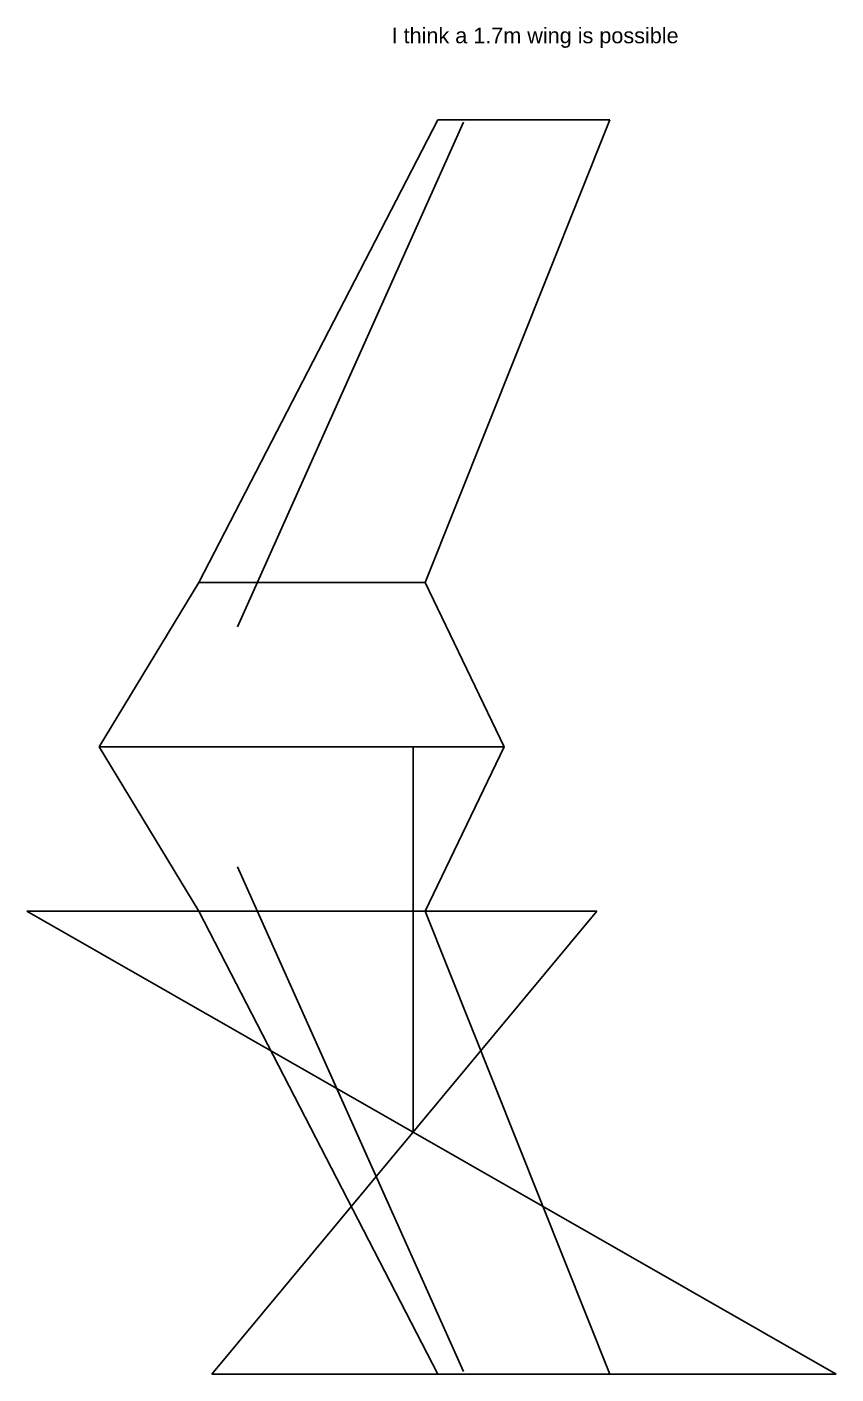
# Model space of a CAD drawing. Extents: x -4140 to 2524, y -1472 to 1305.
# Drawn here: x -4140 to -3041, y -991 to 837 of the extents above; entities that cross this region are included whole.
import ezdxf

# ---------------------------------------------------------------- set-up
doc = ezdxf.new("R2010")
doc.units = 0
doc.header["$MEASUREMENT"] = 0
doc.layers.get('0').update_dxf_attribs({"linetype": 'CONTINUOUS'})
for name, color, linetype in [('CONSTRUCTION', 2, 'CONTINUOUS'), ('NOTES', 4, 'CONTINUOUS'), ('OUTLINE', 3, 'CONTINUOUS'), ('SPAR_LINE', 1, 'CONTINUOUS')]:
    doc.layers.add(name, color=color, linetype=linetype)
doc.styles.add('CIRCUITGROVE', font='arial.ttf', dxfattribs={"height": 10})

msp = doc.modelspace()

# ---------------------------------------------------------------- linework, layer by layer
for p, q in [((-3853.47258, 23.19553), (-3547.07698, 707.75505)), ((-3581.57689, 711.25505), (-3348.34234, 711.25505)), ((-3906.27081, 83.13346), (-3599.11879, 83.13346)), ((-4041.64071, -139.7503), (-3491.64071, -139.7503)), ((-4041.64071, -139.7503), (-3491.64071, -139.7503)), ((-3853.47258, -302.69612), (-3547.07698, -987.25565)), ((-3906.27081, -362.63406), (-3599.11879, -362.63406)), ((-3581.57689, -990.75565), (-3348.34234, -990.75565))]:
    msp.add_line(p, q)
at = {"layer": 'CONSTRUCTION'}
for p, q in [((-3615.38691, -662.37511), (-3615.38691, -139.7503)), ((-4139.50535, -362.63406), (-3906.27081, -362.63406)), ((-4139.50535, -362.63406), (-3041.19032, -990.75565)), ((-3888.72891, -990.75565), (-3365.88424, -362.63406)), ((-3599.11879, -362.63406), (-3365.88424, -362.63406)), ((-3888.72891, -990.75565), (-3581.57689, -990.75565)), ((-3348.34234, -990.75565), (-3041.19032, -990.75565))]:
    msp.add_line(p, q, dxfattribs=at)
at = {"layer": 'OUTLINE'}
for p, q in [((-3906.27081, 83.13346), (-3581.57689, 711.25505)), ((-3348.34234, 711.25505), (-3599.11879, 83.13346)), ((-3906.27081, 83.13346), (-4041.64071, -139.7503)), ((-3599.11879, 83.13346), (-3491.64071, -139.7503)), ((-3906.27081, -362.63406), (-4041.64071, -139.7503)), ((-3599.11879, -362.63406), (-3491.64071, -139.7503)), ((-3906.27081, -362.63406), (-3581.57689, -990.75565)), ((-3348.34234, -990.75565), (-3599.11879, -362.63406))]:
    msp.add_line(p, q, dxfattribs=at)
at = {"layer": 'SPAR_LINE'}
for p, q in [((-3853.47258, 23.19553), (-3648.30366, 481.59095)), ((-3853.47258, -302.69612), (-3648.30366, -761.09155))]:
    msp.add_line(p, q, dxfattribs=at)

# ---------------------------------------------------------------- texts
at = {"layer": 'NOTES', "insert": (-3644.58097, 835.95456), "char_height": 21, "width": 835.9010966, "attachment_point": 1, "style": 'CIRCUITGROVE'}
msp.add_mtext('{I think a 1.7m wing is possible}', dxfattribs=at)

doc.saveas('drawing.dxf')
